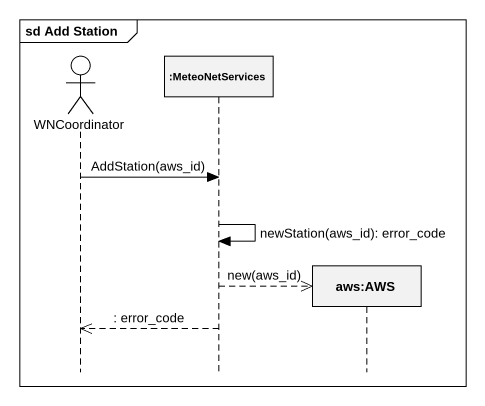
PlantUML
@startuml
mainframe sd Add Station
hide footbox
actor WNCoordinator
participant ":MeteoNetServices" as MeteoNetServices
participant "aws:AWS" as aws_AWS

WNCoordinator -> MeteoNetServices : AddStation(aws_id)
MeteoNetServices -> MeteoNetServices : newStation(aws_id): error_code
MeteoNetServices -->> aws_AWS ** : new(aws_id)
MeteoNetServices -->> WNCoordinator : : error_code
@enduml
